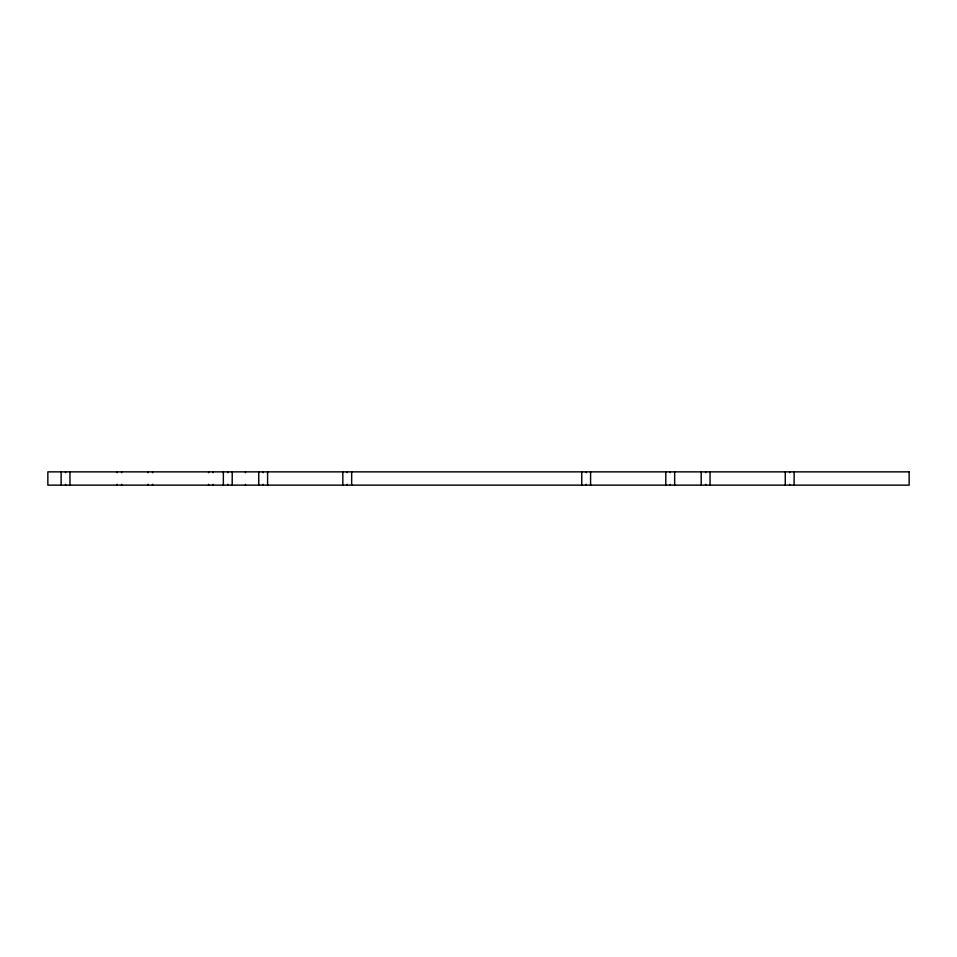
<?xml version="1.0" encoding="UTF-8"?>
<svg xmlns="http://www.w3.org/2000/svg" width="957" height="957" viewBox="0 0 957 957"><rect width="100%" height="100%" fill="white"/><g stroke="black" fill="none" stroke-linecap="round" stroke-linejoin="round"><path stroke-width="1.44" d="M794.119 471.861L794.119 485.139M789.692 471.861L789.692 472.698M789.692 484.302L789.692 485.139M785.266 471.861L785.266 485.139M710.046 471.861L710.046 485.139M705.62 471.861L705.62 472.698M705.62 484.302L705.62 485.139M701.194 471.861L701.194 485.139M674.649 471.861L674.649 485.139M670.223 471.861L670.223 472.698M670.223 484.302L670.223 485.139M665.809 471.861L665.809 485.139M590.589 471.861L590.589 485.139M586.163 471.861L586.163 472.698M586.163 484.302L586.163 485.139M581.736 471.861L581.736 485.139M351.662 471.861L351.662 485.139M347.235 471.861L347.235 472.698M347.235 484.302L347.235 485.139M342.821 471.861L342.821 485.139M267.601 471.861L267.601 485.139M263.175 471.861L263.175 472.698M263.175 484.302L263.175 485.139M258.749 471.861L258.749 485.139M245.482 471.861L245.482 472.698M245.482 484.302L245.482 485.139M232.204 471.861L232.204 485.139M227.778 471.861L227.778 472.698M227.778 484.302L227.778 485.139M223.352 471.861L223.352 485.139M213.028 471.861L213.028 472.698M213.028 484.302L213.028 485.139M208.602 471.861L208.602 472.698M208.602 484.302L208.602 485.139M152.558 471.861L152.558 472.698M152.558 484.302L152.558 485.139M148.144 471.861L148.144 472.698M148.144 484.302L148.144 485.139M121.587 471.861L121.587 472.698M121.587 484.302L121.587 485.139M117.173 471.861L117.173 472.698M117.173 484.302L117.173 485.139M69.969 471.861L69.969 485.139M65.543 471.861L65.543 472.698M65.543 484.302L65.543 485.139M61.128 471.861L61.128 485.139M909.15 471.861L47.85 471.861L47.85 485.139L909.15 485.139L909.15 471.861"/></g></svg>
